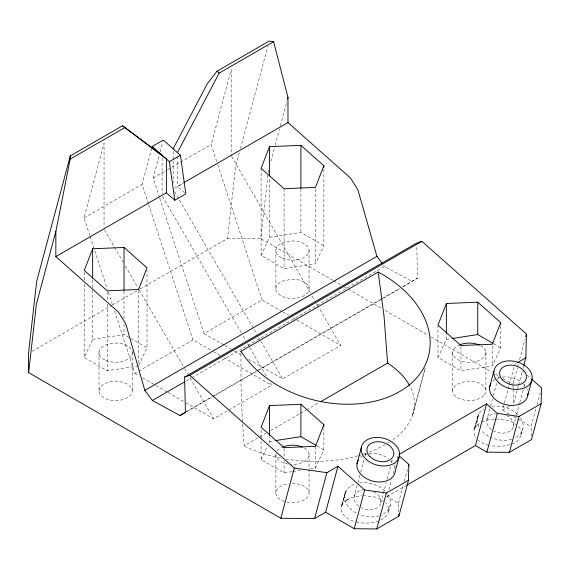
<?xml version="1.0" encoding="UTF-8"?>
<svg xmlns="http://www.w3.org/2000/svg" width="570" height="570" viewBox="0 0 570 570"><rect width="100%" height="100%" fill="white"/><g stroke="black" fill="none" stroke-linecap="round" stroke-linejoin="round"><path stroke-width="0.43" stroke-dasharray="2.85 2.14" d="M132.19 390.272L132.19 351.982M291.918 471.682L284.074 472.893L261.103 459.627L261.103 438.636M261.103 437.767L261.103 427.272M275.88 492.836L275.88 454.547M309.047 288.163L309.047 249.874M500.724 326.04L500.724 347.814L492.316 365.933L460.93 370.785L437.959 357.518L437.959 326.033M452.737 390.728L452.737 352.438M240.975 353.799L241.053 387.393L242.435 421.828M380.667 519.961C384.857 518.08 388.911 514.275 388.769 509.359A24.325 14.043 0 0 0 385.612 502.925M511.817 444.08C519.206 442.071 525.12 432.48 518.315 426.396M140.263 288.89L227.466 238.552L235.631 166.504L239.542 151.898M332.916 280.283L260.754 238.623L268.527 170.01M99.016 390.728L100.356 387.18L101.866 385.584A16.608 9.59 0 0 1 112.09 381.587L115.225 381.373A16.608 9.59 0 0 1 131.186 387.607A16.608 9.59 0 0 1 126.198 398.352L123.583 399.37A16.608 9.59 0 0 1 106.982 399.143A16.608 9.59 0 0 1 99.016 390.728L99.016 352.438M275.88 288.62L276.251 286.81A16.608 9.59 0 0 1 283.176 280.91L292.089 279.264A16.608 9.59 0 0 1 306.667 283.86A16.608 9.59 0 0 1 307.059 293.443L305.292 294.954A16.608 9.59 0 0 1 286.674 297.832A16.608 9.59 0 0 1 275.88 288.62L275.88 250.33M345.092 492.872L341.572 506.103L346.254 490.442L341.615 505.925C338.822 514.582 348.961 520.46 356.108 521.949M477.738 416.285L474.212 429.516L478.9 413.863L473.734 431.519L474.525 435.915L475.993 438.209M89.839 235.667L84.032 217.925L104.053 143.184L104.053 227.309M148.428 203.853L142.058 184.423L151.556 148.991M159.479 197.469L153.116 178.04L159.215 155.261M160.12 151.891L162.835 141.766M216.678 161.431L211.149 144.538L231.171 69.796L231.171 155.688M240.462 148.457L267.864 46.206M270.814 161.474L274.932 146.105M275.16 145.25L279.507 129.027M280.419 125.614L287.052 100.854M358.844 506.174A13.68 9.669 15 0 1 354.248 496.335L357.696 483.467M357.924 482.605L360.454 473.171M360.682 472.309L364.13 459.441M365.049 456.007L366.204 451.718M380.732 503.175L386.246 482.583M387.173 479.149L390.621 466.281M391.54 462.847L392.224 460.275M398.729 511.86L398.466 503.203L387.023 496.591L387.479 494.895M388.847 489.794L391.576 479.598M393.172 473.656L395.901 463.46M397.041 459.206L398.181 454.96M412.666 414.86L425.013 368.733M393.086 439.691C401.586 433.435 409.068 425.256 412.587 415.145L425.213 368.092M388.59 511.561L390.251 505.355M398.466 503.203L403.439 484.657M404.337 481.287L407.5 469.488M491.49 429.595A13.68 9.669 15 0 1 486.887 419.755L490.335 406.887M490.57 406.025L492.409 399.164M493.328 395.73L496.776 382.862M497.695 379.428L498.843 375.138M509.281 414.012L502.505 410.101L507.97 389.695M508.198 388.84L509.11 385.441M509.338 384.586L514.126 366.731M513.093 388.312L512.971 384.237L517.303 368.063M517.532 367.215L518.672 362.962M519.584 359.556L525.055 339.129M518.344 385.861L513.556 403.724L513.114 389.125M518.572 385.014L522.213 371.405M523.125 367.999L523.581 366.303M513.378 426.595L516.363 415.437M516.598 414.582L519.584 403.432M519.812 402.57L523.723 387.985M523.951 387.13L524.87 383.695M521.236 434.981L522.897 428.775M531.397 436.143L531.112 426.617L536.078 408.077M536.983 404.707L540.146 392.901M412.587 415.145C415.858 405.605 414.718 394.803 409.801 386.04M138.596 365.933L107.217 370.785L84.239 357.518L92.653 339.399L92.653 290.529M138.966 365.142L147.01 347.814L147.01 270.508M323.867 169.283L323.867 245.706L315.452 263.825L284.074 268.677L261.103 255.41L269.51 237.291L269.51 177.762M261.103 459.627L267.316 446.239M268.776 443.082L269.51 441.508L269.51 437.133M310.222 468.846L315.452 468.041L323.867 449.922L323.867 428.148M437.959 357.518L446.367 339.399L446.367 334.148M341.615 505.925L344.301 502.035M474.254 429.338L475.287 427.415M475.38 427.251L476.947 425.448M483.759 395.694L482.149 397.062A16.608 9.59 0 0 1 457.055 397.411A16.608 9.59 0 0 1 460.033 383.019L462.804 382.142A16.608 9.59 0 0 1 481.629 384.508A16.608 9.59 0 0 1 483.916 395.551M344.43 501.885L349.154 498.714M477.069 425.305L479.292 423.553M387.992 443.125L389.581 442.056M346.51 500.239L347.771 499.42M402.926 286.895L417.546 278.096L416.77 245.684M84.032 217.925L142.058 184.423M153.116 178.04L166.86 170.102M167.623 169.661L211.149 144.538M184.552 192.703L177.434 186.39L182.806 183.284M174.669 188.307L183.07 183.462M32.112 351.334L111.841 305.299M112.611 304.857L137.192 290.664M114.47 310.871L134.94 373.393L137.997 371.633M138.759 371.191L192.974 339.891L213.023 351.462M159.757 198.317L204.032 333.507L262.058 300.005L282.107 311.576M186.305 380.903L190.936 378.231M191.705 377.789L384.501 266.475L412.181 281.552M185.421 412.11L211.641 396.976M212.411 396.528L256.372 371.148M257.141 370.707L381.301 299.022M382.071 298.573L399.812 288.334M402.897 286.553L417.546 278.096M186.996 411.561L213.985 395.979M214.755 395.537L257.939 370.6M258.716 370.158L382.876 298.473M383.646 298.024L399.841 288.677M185.834 402.776L213.593 418.8L228.1 410.428M228.869 409.987L271.626 385.299L270.294 382.983M248.755 359.328L282.677 378.915L340.71 345.413L318.894 307.622M242.571 424.037L244.181 445.861L265.926 433.307M270.536 430.642L299.742 413.784M300.511 413.343L305.891 410.236M306.66 409.787L318.951 402.691M514.81 364.18L516.285 363.325M502.505 410.101L509.224 406.225M387.023 496.591L406.082 485.59M385.405 444.607L376.457 449.238L368.412 452.466M346.645 500.132L352.424 497.375L361.629 495.693M481.978 422.035L488.483 419.862L494.276 419.114M363.375 454.219L367.572 452.758M510 444.728L500.852 446.481L489.951 445.655M378.779 520.845C371.818 523.445 364.116 523.709 356.884 522.163M357.91 455.801C334.654 462.099 310.052 462.854 286.297 459.128M358.687 455.572L361.031 454.896M269.51 237.291L300.896 232.439L323.867 245.706M92.653 339.399L124.032 334.547L130.16 338.088M446.367 339.399L451.597 338.594M269.51 441.508L274.74 440.703M292.788 471.547L301.509 470.193M227.466 238.552L260.754 238.623M495.907 419.007L507.129 420.354A25.073 14.478 0 0 1 516.163 424.522M363.268 495.587L374.483 496.933A25.073 14.478 0 0 1 383.524 501.108M280.426 458.038C267.886 455.565 255.617 451.597 244.181 445.861M488.754 445.362L482.847 443.325L477.902 440.161M493.834 343.831L500.724 347.814M333.685 280.725L341.344 285.15M344.408 286.917L347.472 288.691M348.234 289.132L381.943 308.591M385.007 310.358L427.913 335.132M430.984 336.906L492.288 372.296M495.351 374.07L498.415 375.837M503.011 378.487L512.971 384.237M513.798 416.62L531.112 426.617M282.877 312.025L288.278 315.139M292.902 317.811L295.987 319.592M296.756 320.034L340.71 345.413M204.032 333.507L224.074 345.085M224.851 345.527L231.014 349.089M234.099 350.871L242.585 355.766M213.793 351.911L219.963 355.473M223.818 357.696L271.626 385.299M130.929 338.53L147.01 347.814M316.977 445.94L323.867 449.922M134.94 373.393L139.572 376.065M142.657 377.846L154.99 384.971M155.76 385.413L167.331 392.089M168.1 392.538L185.065 402.327M522.619 371.106L523.923 372.26M527.179 375.146L531.083 378.608M383.496 265.128L384.501 266.475M231.619 156.458L310.436 292.966M312.218 296.051L314.882 300.682M316.663 303.767L318.445 306.852M174.477 191.506L253.736 328.783M254.184 329.56L256.856 334.184M258.637 337.269L260.419 340.354M260.861 341.124L282.677 378.915M162.536 196.344L241.345 332.852M243.126 335.937L245.798 340.568M247.58 343.653L249.361 346.738M249.81 347.508L266.732 376.813M104.502 229.845L123.206 262.243M125.428 266.097L138.788 289.232M139.237 290.002L184.21 367.899M184.652 368.669L187.765 374.07M189.995 377.924L213.593 418.8M217.79 164.816L262.058 300.005M148.706 204.701L192.974 339.891M90.117 236.514L107.274 288.897M108.378 292.282L112.81 305.798M492.316 345.969L492.316 365.933M485.911 351.982L485.911 390.272M460.93 346.403L460.93 370.785M315.452 189.183L315.452 263.825M315.452 446.339L315.452 468.041M309.047 454.091L309.047 492.38M300.896 188.898L300.896 232.439M284.074 188.706L284.074 268.677M284.074 448.512L284.074 457.218M284.074 460.703L284.074 472.893M261.103 168.328L261.103 255.41M177.434 156.18L177.434 186.39M173.145 151.449L173.145 160.227M173.145 161.103L173.145 183.048M162.087 157.833L162.087 193.814M138.596 290.401L138.596 364.152M124.032 291.006L124.032 319.442M124.032 323.888L124.032 334.547M107.217 291.697L107.217 300.589M107.217 304.138L107.217 370.785M92.653 279.87L92.653 289.638M84.239 272.218L84.239 280.212M84.239 283.767L84.239 357.518M292.089 483.481A16.608 9.59 0 0 1 308.042 489.716A16.608 9.59 0 0 1 303.055 500.46L300.44 501.479A16.608 9.59 0 0 1 285.221 501.693M284.523 501.479A16.608 9.59 0 0 1 277.212 489.288L278.73 487.692A16.608 9.59 0 0 1 288.954 483.695M304.409 448.098A16.608 9.59 0 0 1 307.536 458.829A16.608 9.59 0 0 1 291.298 464.336M288.185 464.037A16.608 9.59 0 0 1 276.065 453.335M277.212 450.998A16.608 9.59 0 0 1 283.176 446.83M480.51 345.57A16.608 9.59 0 0 1 480.709 359.656A16.608 9.59 0 0 1 456.37 358.651A16.608 9.59 0 0 1 460.033 344.722M520.517 417.931A23.448 16.58 15 0 1 514.76 438.102M511.718 439.256A23.448 16.58 15 0 1 489.972 436.998M488.661 436.321A23.448 16.58 15 0 1 481.194 430.343M478.95 427.087A23.448 16.58 15 0 1 484.115 408.975M491.896 406.36A23.448 16.58 15 0 1 518.522 415.38M506.445 415.302A13.68 9.669 15 0 1 512.01 429.324A13.68 9.669 15 0 1 493.82 431.048M486.887 419.755A13.68 9.669 15 0 1 495.53 413.336M493.171 380.874A19.537 13.815 15 0 1 495.373 379.307M497.973 378.102A19.537 13.815 15 0 1 500.902 377.29M502.462 377.048A19.537 13.815 15 0 1 521.315 382.164M523.645 384.23A19.537 13.815 15 0 1 524.642 385.341M526.587 388.298A19.537 13.815 15 0 1 527.357 390.151M387.871 494.511A23.448 16.58 15 0 1 380.639 515.308M379.071 515.836A23.448 16.58 15 0 1 359.378 514.489M356.022 512.9A23.448 16.58 15 0 1 355.908 483.674M359.257 482.94A23.448 16.58 15 0 1 385.306 491.354M373.799 491.882A13.68 9.669 15 0 1 379.364 505.911A13.68 9.669 15 0 1 361.18 507.628M354.248 496.335A13.68 9.669 15 0 1 362.891 489.915M360.532 457.453A19.537 13.815 15 0 1 368.256 453.877M369.025 453.741A19.537 13.815 15 0 1 388.676 458.743M390.999 460.809A19.537 13.815 15 0 1 391.996 461.921M393.941 464.885A19.537 13.815 15 0 1 394.711 466.73M282.528 258.231A16.608 9.59 0 0 0 308.976 251.698A16.608 9.59 0 0 0 285.948 241.744A16.608 9.59 0 0 0 282.528 258.231M105.671 360.34A16.608 9.59 0 0 0 132.119 353.806A16.608 9.59 0 0 0 109.084 343.853A16.608 9.59 0 0 0 105.671 360.34"/><path stroke-width="0.85" d="M240.996 352.125L241.01 351.27L378.174 272.082A101.61 71.849 15 0 1 402.413 389.909L396.855 393.122A101.61 71.849 15 0 1 241.01 351.277M399.435 456.071L408.854 464.429L408.476 480.275L386.375 493.043L364.643 489.958L337.946 466.289L325.641 512.209L314.59 518.593L280.846 518.258L28.621 372.637L36.395 304.031L55.846 231.456L70.203 159.101L70.281 155.916L122.486 125.778L162.087 155.197M523.809 365.448L525.861 357.796L526.423 334.02L421.886 241.324L416.706 243.055L184.58 377.076L185.421 412.11L180.056 415.573L152.375 400.489L144.816 390.372L125.778 323.903L118.403 312.061L55.846 256.586L55.846 231.456M406.845 485.148L475.451 445.541L486.894 452.145L509.395 452.373L531.504 439.605L541.122 403.695L541.5 387.849L531.732 379.185M70.281 155.916L36.665 281.373L28.5 353.421L28.621 372.637M151.784 148.15L152.233 146.462L163.284 140.077L180.441 155.289L185.849 193.85L174.798 200.234L166.376 192.767L166.376 159.001L122.486 125.778M287.515 99.144L287.971 97.441L273.607 41.667L269.247 41.047L217.035 71.186L207.423 83.505L173.145 148.82M280.846 518.258L294.298 468.041L189.76 375.338L184.58 377.076M314.59 518.593L326.895 472.665L337.946 466.289M356.97 463.788L361.259 447.771M408.476 480.275L398.857 516.192L376.749 528.953L354.255 528.725L364.643 489.958M376.749 528.953L386.375 493.043M399.47 455.644L395.174 471.661A19.537 13.815 15 0 1 371.319 480.724A19.537 13.815 15 0 1 358.345 460.019M408.405 466.118L408.854 464.429M489.609 387.208L493.905 371.191M475.451 445.541L486.609 403.909L497.282 413.371L519.014 416.463L541.122 403.695M486.894 452.145L497.282 413.371M525.74 336.578L526.196 334.875M509.395 452.373L519.014 416.463M527.82 395.081L532.109 379.064M92.653 248.769L84.239 270.437L107.217 290.814L138.596 289.51L147.01 267.843L124.032 247.465L92.653 248.769L92.653 278.089M269.51 146.661L261.103 168.328L284.074 188.706L315.452 187.402L323.867 165.735L300.896 145.357L269.51 146.661L269.51 175.98M269.51 405.598L261.103 427.272L284.074 447.642L315.452 446.339L323.867 424.671L300.896 404.294L269.51 405.598L269.51 435.38M446.367 303.489L437.959 325.164L460.93 345.534L492.316 344.23L500.724 322.563L477.753 302.185L446.367 303.489L446.367 333.272M177.434 152.625L219.179 73.088L273.607 41.667M70.203 159.101L124.63 127.68M174.798 200.234L169.383 161.666L180.441 155.289M55.846 256.586L166.376 192.767M183.576 182.842L287.971 122.571L287.971 97.441M144.816 390.372L376.941 256.358L357.903 189.888L350.529 178.047L287.971 122.571M189.76 375.338L421.886 241.324M152.375 400.489L184.766 381.793M180.056 415.573L185.45 412.452M320.49 401.807L387.579 363.069L384.002 315.958L378.174 272.082M517.752 362.477L525.861 357.796M398.943 454.518L486.609 403.909M452.473 338.459L477.753 334.547L493.064 343.389M275.609 440.567L300.896 436.656L316.208 445.498M294.298 468.041L326.895 472.665M325.641 512.209L354.255 528.725M387.579 363.069C396.264 368.883 404.386 376.086 409.431 385.363M217.035 71.186L219.179 73.088M152.233 146.462L169.383 161.666M376.941 256.358L381.978 263.105M387.536 362.207L387.956 363.318M398.808 514.461L398.857 516.192M500.724 322.563L500.724 324.302M477.753 302.185L477.753 334.547M323.867 165.735L323.867 167.509M323.867 424.671L323.867 426.41M300.896 145.357L300.896 188.007M300.896 404.294L300.896 436.656M124.032 247.465L124.032 290.116M283.176 446.83A16.608 9.59 0 0 1 302.435 447.101M460.033 344.722A16.608 9.59 0 0 1 479.292 344.993M527.927 393.464A19.537 13.815 15 0 1 505.056 404.465A19.537 13.815 15 0 1 490.991 383.432M502.412 379.812A13.68 9.669 15 0 0 525.476 380.425A13.68 9.669 15 0 0 511.133 365.142A13.68 9.669 15 0 0 502.412 379.812M499.192 383.104A19.537 13.815 15 0 0 531.475 381.387A19.537 13.815 15 0 0 508.355 360.888A19.537 13.815 15 0 0 499.192 383.104M369.766 456.399A13.68 9.669 15 0 0 392.83 457.005A13.68 9.669 15 0 0 378.487 441.722A13.68 9.669 15 0 0 369.766 456.399M366.546 459.684A19.537 13.815 15 0 0 398.829 457.966A19.537 13.815 15 0 0 375.716 437.468A19.537 13.815 15 0 0 366.546 459.684"/></g></svg>
